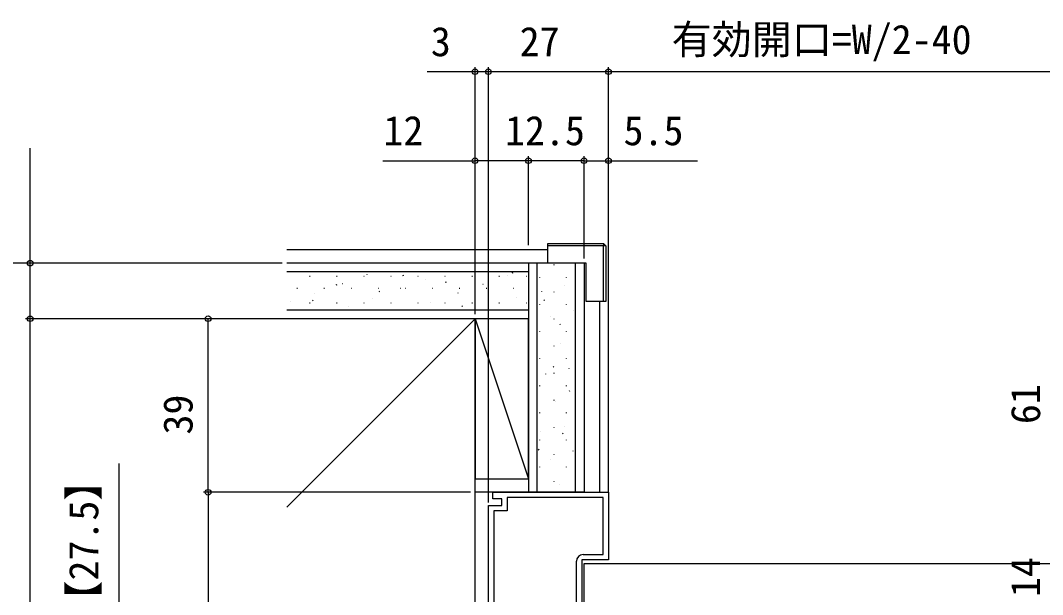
# Model space of a CAD drawing. Units: millimetres, scale not verified. Extents: x -525 to 525, y -808 to 806.
# Drawn here: x -33.2 to 196.6, y -51.1 to 77.8 of the extents above; entities that cross this region are included whole.
import ezdxf
from ezdxf.enums import TextEntityAlignment as Align

# ---------------------------------------------------------------- set-up
doc = ezdxf.new("R2010")
doc.units = ezdxf.units.MM
doc.header["$LTSCALE"] = 4
for name, color, linetype in [('0-3_YKK_11', 7, 'Continuous'), ('0-4_YKK_12', 2, 'Continuous'), ('0-5_YKK_13', 4, 'Continuous'), ('0-7_YKK_D', 6, 'Continuous'), ('0-9_YSS_K', 3, 'Continuous')]:
    doc.layers.add(name, color=color, linetype=linetype)
doc.styles.add('ＭＳ ゴシック', font='')
doc.styles.get('ＭＳ ゴシック').set_extended_font_data('MS Gothic')

msp = doc.modelspace()

# ---------------------------------------------------------------- linework, layer by layer
at = {"layer": '0-3_YKK_11'}
for points in [[(72.013, -91.17), (72.013, -31.17), (75.013, -31.17), (75.013, -29.67), (73.013, -29.67), (73.013, -28.17), (99.013, -28.17), (99.013, -43.37), (93.013, -43.37), (93.013, -61.67)], [(93.313, -42.17), (97.813, -42.17), (97.813, -29.37), (76.213, -29.37), (76.213, -32.37), (73.213, -32.37)], [(73.213, -32.37), (73.213, -89.97), (91.813, -89.97), (91.813, -74.12), (88.513, -74.12), (85.513, -71.12), (85.513, -62.22), (88.513, -59.22), (91.813, -59.22), (91.813, -43.67)]]:
    msp.add_lwpolyline(points, dxfattribs=at)
msp.add_arc((93.313, -43.67), 1.5, 90.00001, 179.99999, dxfattribs=at)
at = {"layer": '0-4_YKK_12'}
for p, q in [((93.512, -44.17), (360.513, -44.17)), ((93.512, -89.17), (93.512, -44.17))]:
    msp.add_line(p, q, dxfattribs=at)
at = {"layer": '0-5_YKK_13'}
for p, q in [((85.412, 27.23), (85.412, 27.73)), ((98.412, 27.23), (97.912, 27.73)), ((85.412, 26.33), (26.693, 26.33)), ((97.912, 27.23), (85.412, 27.23)), ((97.912, 14.73), (97.912, 27.23)), ((98.412, 27.23), (97.912, 27.23)), ((97.912, 14.73), (94.012, 14.73)), ((97.012, 14.73), (97.012, -28.17))]:
    msp.add_line(p, q, dxfattribs=at)
for points in [[(85.412, 27.73), (97.912, 27.73), (97.912, 27.23)], [(94.012, 14.73), (94.012, 23.33), (85.412, 23.33), (85.412, 27.23)], [(98.412, 27.23), (98.412, 14.73), (97.912, 14.73)]]:
    msp.add_lwpolyline(points, dxfattribs=at)
at = {"layer": '0-7_YKK_D'}
for p, q in [((69.012, 11.83), (69.012, 67.33)), ((72.013, -30.47), (72.013, 67.33)), ((72.013, -30.47), (72.013, 67.33)), ((99.012, -28.17), (99.012, 67.33)), ((99.012, -27.67), (99.012, 67.33)), ((99.012, 66.33), (72.013, 66.33)), ((229.012, 66.33), (99.012, 66.33)), ((48.301, 46.33), (69.012, 46.33)), ((69.012, 11.83), (69.012, 47.33)), ((81.012, 46.33), (69.012, 46.33)), ((81.012, 27.33), (81.012, 47.33)), ((81.012, 27.33), (81.012, 47.33)), ((93.512, 46.33), (81.012, 46.33)), ((93.512, 25.33), (93.512, 47.33)), ((93.512, 24.33), (93.512, 47.33)), ((99.012, -28.17), (99.012, 47.33)), ((25.693, 23.329), (-52.001, 23.305)), ((25.693, 23.33), (-31.96, 23.33)), ((25.693, 10.83), (-31.987, 10.83)), ((22.733, 10.83), (-31.96, 10.83)), ((-30.987, -94.17), (-30.987, 10.83)), ((68.012, 10.83), (8.013, 10.83)), ((9.013, -28.17), (9.013, 10.83)), ((68.012, -28.17), (8.013, -28.17)), ((68.012, -28.17), (8.013, -28.17)), ((9.013, -28.17), (9.013, -111.17))]:
    msp.add_line(p, q, dxfattribs=at)
for points in [[(72.013, 66.33), (69.012, 66.33), (58.246, 66.33)], [(-30.96, 10.83), (-30.96, 23.33), (-30.96, 49.13)], [(93.512, 46.33), (99.012, 46.33), (118.983, 46.33)], [(-10.96, -94.17), (-10.96, -66.67), (-10.96, -21.694)]]:
    msp.add_lwpolyline(points, dxfattribs=at)
for centre in [(69.012, 66.33), (72.013, 66.33), (72.013, 66.33), (99.012, 66.33), (99.012, 66.33), (69.012, 46.33), (81.012, 46.33), (81.012, 46.33), (93.512, 46.33), (93.512, 46.33), (99.012, 46.33), (-30.96, 23.33), (-30.987, 10.83), (-30.96, 10.83), (9.013, 10.83), (9.013, -28.17), (9.013, -28.17)]:
    msp.add_circle(centre, 0.637, dxfattribs=at)
at = {"layer": '0-9_YSS_K'}
for p, q in [((81.012, 23.33), (26.693, 23.33)), ((81.012, 23.33), (81.012, 10.83)), ((93.512, 23.33), (81.012, 23.33)), ((81.012, 23.33), (81.012, -28.17)), ((83.012, -28.13), (83.012, 23.33)), ((86.735, 22.978), (86.735, 22.878)), ((91.512, 23.33), (91.512, -28.13)), ((93.512, 23.33), (93.512, -28.17)), ((81.012, 21.33), (26.693, 21.33)), ((44.769, 20.722), (44.788, 20.729)), ((77.399, 21.11), (77.566, 21.221)), ((31.834, 20.411), (31.934, 20.411)), ((37.826, 18.424), (37.993, 18.534)), ((37.914, 20.411), (38.014, 20.411)), ((39.189, 18.746), (39.207, 18.753)), ((43.994, 20.411), (44.094, 20.411)), ((50.074, 20.411), (50.174, 20.411)), ((52.81, 20.506), (52.976, 20.616)), ((56.154, 20.411), (56.254, 20.411)), ((57.787, 19.65), (57.806, 19.657)), ((62.234, 20.411), (62.334, 20.411)), ((62.415, 19.028), (62.582, 19.139)), ((68.314, 20.411), (68.414, 20.411)), ((70.806, 18.578), (70.825, 18.585)), ((74.394, 20.411), (74.494, 20.411)), ((76.292, 20.521), (76.311, 20.528)), ((80.474, 20.411), (80.574, 20.411)), ((83.505, 20.128), (83.505, 20.028)), ((89.485, 20.128), (89.485, 20.028)), ((28.984, 17.661), (29.084, 17.661)), ((32.948, 16.536), (32.967, 16.543)), ((35.064, 17.661), (35.164, 17.661)), ((41.144, 17.661), (41.244, 17.661)), ((47.224, 17.661), (47.324, 17.661)), ((47.431, 16.946), (47.598, 17.057)), ((52.207, 17.674), (52.226, 17.681)), ((53.304, 17.661), (53.404, 17.661)), ((59.384, 17.661), (59.484, 17.661)), ((65.226, 16.602), (65.244, 16.609)), ((65.464, 17.661), (65.564, 17.661)), ((71.544, 17.661), (71.644, 17.661)), ((77.624, 17.661), (77.724, 17.661)), ((83.985, 16.924), (83.992, 16.905)), ((86.735, 16.898), (86.735, 16.798)), ((89.209, 18.216), (89.216, 18.197)), ((27.462, 14.593), (27.481, 14.6)), ((31.834, 14.431), (31.934, 14.431)), ((32.447, 14.864), (32.614, 14.974)), ((37.914, 14.431), (38.014, 14.431)), ((43.994, 14.431), (44.094, 14.431)), ((45.967, 15.464), (45.986, 15.471)), ((50.074, 14.431), (50.174, 14.431)), ((56.154, 14.431), (56.254, 14.431)), ((58.985, 14.392), (59.004, 14.399)), ((62.234, 14.431), (62.334, 14.431)), ((68.314, 14.431), (68.414, 14.431)), ((74.394, 14.431), (74.494, 14.431)), ((78.244, 15.53), (78.263, 15.537)), ((80.474, 14.431), (80.574, 14.431)), ((81.009, 15.664), (81.012, 15.666)), ((83.505, 14.048), (83.505, 13.948)), ((84.515, 15.068), (84.625, 14.901)), ((89.485, 14.048), (89.485, 13.948)), ((26.693, 12.83), (81.012, 12.83)), ((40.481, 13.521), (40.499, 13.528)), ((66.025, 13.582), (66.191, 13.692)), ((72.004, 13.321), (72.023, 13.327)), ((91.185, 12.636), (91.192, 12.617)), ((69.012, 10.83), (26.693, 10.83)), ((26.693, -31.49), (69.012, 10.83)), ((69.012, 10.83), (26.693, 10.83)), ((26.693, -31.49), (69.012, 10.83)), ((69.012, 10.83), (26.693, 10.83)), ((69.012, -94.17), (69.012, 10.83)), ((69.012, -94.17), (69.012, 10.83)), ((69.013, 10.83), (81.013, -25.17)), ((85.928, 11.438), (85.934, 11.419)), ((86.735, 10.818), (86.735, 10.718)), ((88.075, 9.689), (88.185, 9.523)), ((83.505, 7.968), (83.505, 7.868)), ((89.485, 7.968), (89.485, 7.868)), ((86.735, 4.738), (86.735, 4.638)), ((88.138, 5.197), (88.144, 5.179)), ((83.505, 1.888), (83.505, 1.788)), ((86.597, 0.084), (86.707, -0.083)), ((89.485, 1.888), (89.485, 1.788)), ((84.856, -1.581), (84.863, -1.6)), ((86.735, -1.342), (86.735, -1.442)), ((90.114, -0.383), (90.12, -0.402)), ((83.505, -4.192), (83.505, -4.292)), ((89.485, -4.192), (89.485, -4.292)), ((90.157, -5.295), (90.267, -5.461)), ((86.735, -7.422), (86.735, -7.522)), ((87.066, -7.821), (87.072, -7.84)), ((83.505, -10.272), (83.505, -10.372)), ((89.485, -10.272), (89.485, -10.372)), ((86.735, -13.502), (86.735, -13.602)), ((89.042, -13.401), (89.049, -13.42)), ((83.784, -14.599), (83.791, -14.618)), ((88.679, -14.9), (88.789, -15.067)), ((83.505, -16.352), (83.505, -16.452)), ((89.485, -16.352), (89.485, -16.452)), ((83.233, -18.51), (83.343, -18.676)), ((86.735, -19.582), (86.735, -19.682)), ((90.985, -18.888), (90.991, -18.906)), ((83.505, -22.432), (83.505, -22.532)), ((85.994, -20.84), (86.001, -20.858)), ((89.485, -22.432), (89.485, -22.532)), ((86.735, -25.662), (86.735, -25.762)), ((87.97, -26.42), (87.977, -26.439)), ((81.512, -28.17), (69.012, -28.17)), ((93.512, -28.17), (81.012, -28.17))]:
    msp.add_line(p, q, dxfattribs=at)
msp.add_lwpolyline([(81.013, 10.83), (69.013, 10.83), (69.013, -25.17), (81.013, -25.17)], close=True, dxfattribs=at)

# ---------------------------------------------------------------- texts
at = {"layer": '0-7_YKK_D', "style": 'ＭＳ ゴシック'}
for s, p in [('3', (59.082, 67.83)), ('27', (79.044, 67.83)), ('有効開口=W/2-40', (113.208, 68.306)), ('12', (48.42, 47.83)), ('12.5', (75.757, 47.83)), ('5.5', (102.398, 47.83))]:
    msp.add_text(s, height=6.598, dxfattribs=at).set_placement(p, align=Align.BOTTOM_LEFT)
for s, p in [('61', (198.012, -12.846)), ('39', (7.513, -15.19)), ('【27.5】', (-13.687, -56.995)), ('14', (198.012, -51.701))]:
    msp.add_text(s, height=6.598, rotation=90, dxfattribs=at).set_placement(p, align=Align.BOTTOM_LEFT)

doc.saveas('drawing.dxf')
